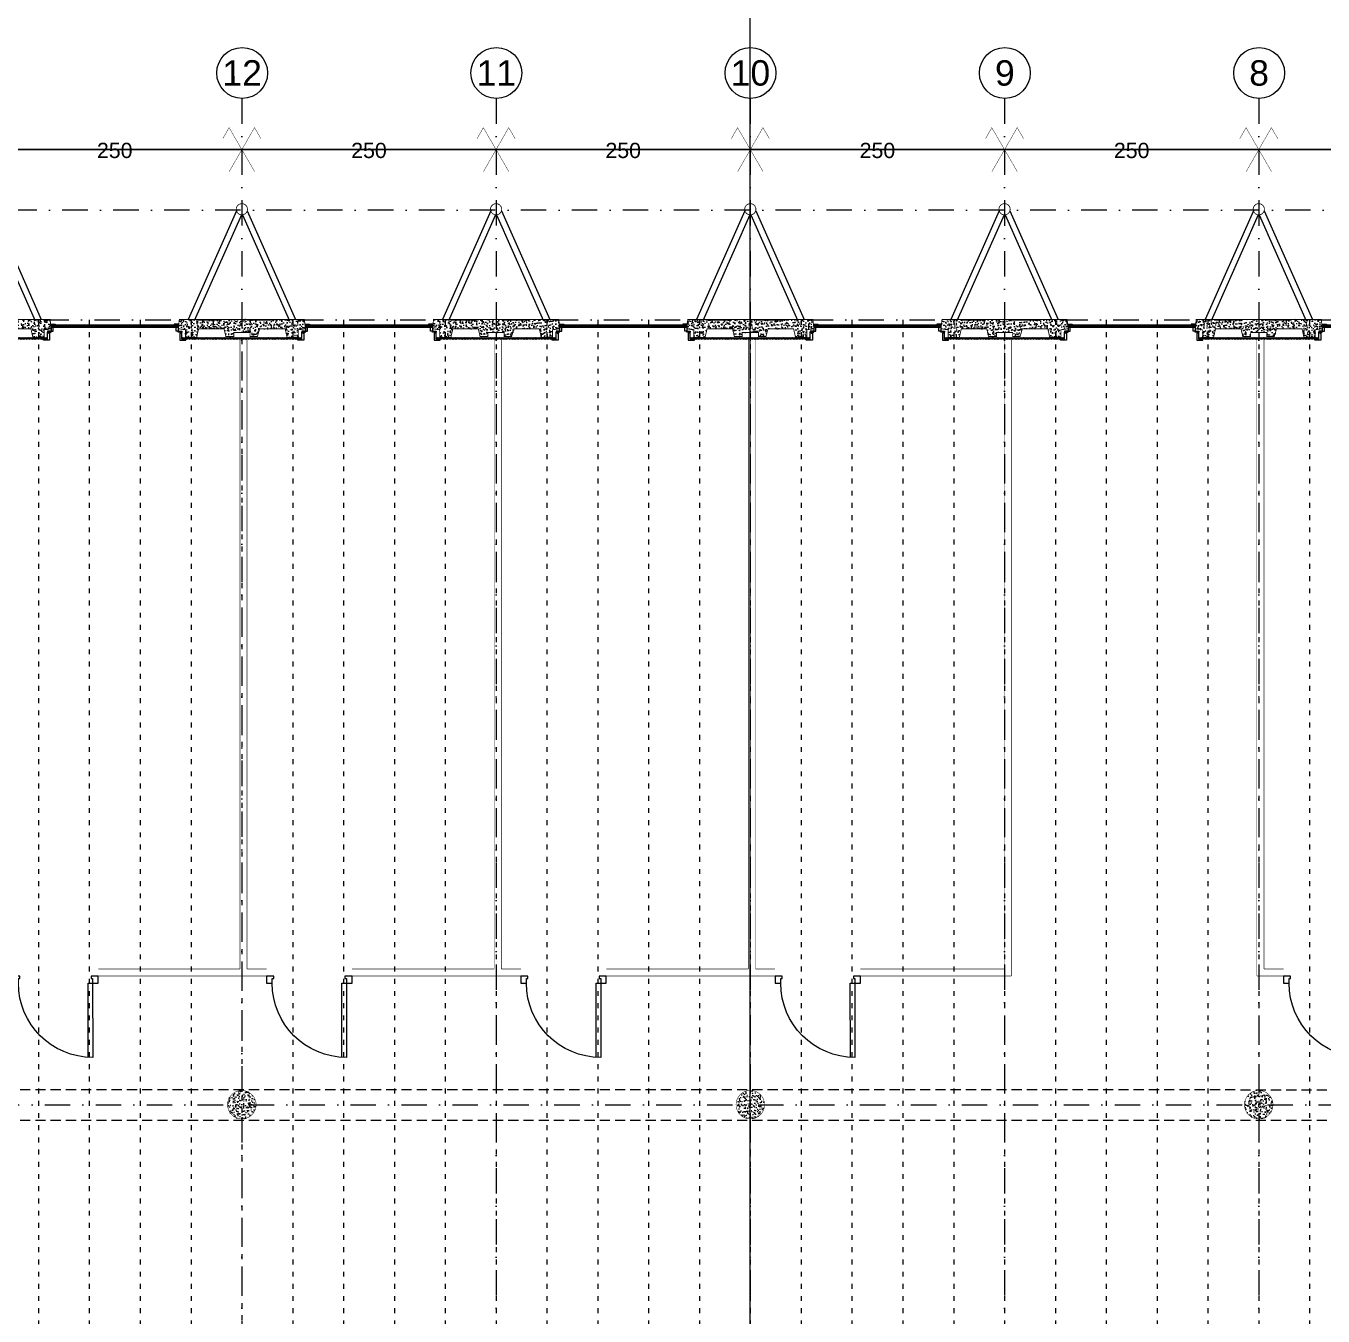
# Model space of a CAD drawing. Header units: millimetres. Extents: x 0 to 111176, y 95213 to 141729.
# Drawn here: x 52285 to 53561, y 115528 to 116797 of the extents above; entities that cross this region are included whole.
import ezdxf
from ezdxf.enums import TextEntityAlignment as Align

# ---------------------------------------------------------------- set-up
doc = ezdxf.new("R2010")
doc.units = ezdxf.units.MM
for name, pattern in [('ACAD_ISO03W100', [30, 12, -18]), ('CONTINU', [0]), ('HIDDEN2', [0.1875, 0.125, -0.0625]), ('TIRETPT2', [0.5, 0.25, -0.125, 0, -0.125])]:
    doc.linetypes.add(name, pattern=pattern)
doc.layers.get('Defpoints').update_dxf_attribs({"lineweight": 9})
doc.layers.add('CDP', color=7, linetype='Continuous', lineweight=9, true_color=0x364259)
doc.layers.add('STR_BOLLARD', color=7, linetype='Continuous', lineweight=9, true_color=0x1c1c1c)
doc.layers.add('Invisible', color=52, linetype='Continuous', lineweight=9, plot=False)
for name, color, linetype, lineweight in [('MEN_Ext', 115, 'Continuous', 9), ('MEN_Int', 153, 'Continuous', 9), ('STR_BOLLARD_Axes', 252, 'Continuous', 9), ('STR_BOLLARD_projeté', 251, 'Continuous', 9)]:
    doc.layers.add(name, color=color, linetype=linetype, lineweight=lineweight)
doc.styles.add('Arial-15', font='arial.ttf', dxfattribs={"height": 15})
doc.styles.add('Arial-20', font='arial.ttf', dxfattribs={"height": 20})
doc.dimstyles.new('Cote-15', dxfattribs={"dimtxt": 15, "dimasz": 15, "dimexe": 1.25, "dimexo": 0.625, "dimgap": 7.5, "dimtad": 1, "dimdec": 0, "dimrnd": 0.025, "dimtxsty": 'Arial-15', "dimblk": 'ARCHTICK', "dimcen": 2.5, "dimse1": 1, "dimse2": 1, "dimazin": 0, "dimtfac": 1, "dimtmove": 1, "dimatfit": 3, "dimfxl": 1, "dimarcsym": 0})

# ---------------------------------------------------------------- blocks, each defined once
blk = doc.blocks.new('Fenetres Ext')
for points in [[(14.09999999846332, 3.400000005214679), (14.09999999846332, 4.400000005214679), (18.09999999846332, 4.400000005214679), (18.09999999846332, 3.400000005214679)], [(14.09999999846332, 1.400000005214679), (139.0999999735504, 1.400000005214679), (139.0999999735504, 3.400000005214679), (14.09999999846332, 3.400000005214679), (14.09999999846332, 1.400000005214679)], [(14.09999999846332, -2.599999994785321), (16.09999999846332, -2.599999994785321), (16.09999999846332, 1.400000005214679), (14.09999999846332, 1.400000005214679)], [(139.0999999735504, 3.400000005214679), (139.0999999735504, 4.400000005214679), (135.0999999735504, 4.400000005214679), (135.0999999735504, 3.400000005214679)], [(139.0999999735504, -2.599999994785321), (137.0999999735504, -2.599999994785321), (137.0999999735504, 1.400000005214679), (139.0999999735504, 1.400000005214679)], [(6.599999998463318, -10.59999999478532), (10.59999999846332, -10.59999999478532), (10.59999999846332, -3.599999994785321), (11.59999999846332, -3.599999994785321), (11.59999999846332, -4.585936534454959), (12.59999999972251, -4.585936534454959), (12.59999999846332, -11.59999999478532), (6.599999998463318, -11.59999999478532)], [(10.59999999846332, -3.599999994785321), (14.09999999846332, -3.599999994785321), (14.09999999846332, -2.599999994785321), (10.59999999846332, -2.599999994785321), (10.59999999846332, -3.599999994785321)], [(142.5999999735504, -3.599999994785321), (139.0999999735504, -3.599999994785321), (139.0999999735504, -2.599999994785321), (142.5999999735504, -2.599999994785321), (142.5999999735504, -3.599999994785321)], [(146.5999999735504, -10.59999999478532), (142.5999999735504, -10.59999999478532), (142.5999999735504, -3.599999994785321), (141.5999999735504, -3.599999994785321), (141.5999999735504, -4.585936534454959), (140.5999999722912, -4.585936534454959), (140.5999999735504, -11.59999999478532), (146.5999999735504, -11.59999999478532)]]:
    blk.add_lwpolyline(points, close=True)
blk.add_lwpolyline([(14.09999999846332, 2.400000005214679), (139.0999999735504, 2.400000005214679)])
blk = doc.blocks.new('Porte')
blk.add_lwpolyline([(9.972684131353162, 79.94161479349714), (9.99670763418544, 7.003293212503195), (-0.003291194327175617, 6.999999541556463), (0, 0), (6.99901430029422, 1.746229827404022e-09), (6.998190135927871, 2.502305638219696), (5.498190306709148, 2.501811587368138), (5.472664345637895, 80.00180251570418, -0.4142135623537333), (78.49669962038752, 7.025854876847006), (78.498181771487, 2.525855404732283), (76.99818194215186, 2.525361353880726), (76.99999345361721, -1.979060471057892e-09), (83.99901364254765, -6.05359673500061e-09), (83.99669897276908, 7.027666397683788), (78.49669962038752, 7.025854876847006)], format="xyb")
blk = doc.blocks.new('poteau')
at = {"layer": 'STR_BOLLARD', "lineweight": 5}
h = blk.add_hatch(dxfattribs=at)
h.set_pattern_fill('AR-CONC', color=252, scale=0.04, angle=359.9999999999999, style=0)
h.set_pattern_definition([(49.99999999999999, (-34103.71972945715, -3518.988229174639), (7.287386759840159, -0.6375634215561317), [0.762, -8.382000000000001]), (355, (-34103.71972945715, -3518.988229174639), (-1.409736856998765, 7.642273809561408), [0.6096, -6.7056233668]), (100.4514446999999, (-34103.11244917716, -3519.04135931464), (5.877649883614139, 7.004710076487798), [0.6476003520000001, -7.123609784]), (46.18419999999993, (-34103.71972945715, -3516.956229174639), (10.8431616356852, -1.681693117309098), [1.143, -12.573]), (96.63555760999996, (-34102.81613345716, -3517.096369174639), (9.49616536206013, 9.89704498390885), [0.9714009256, -10.6854243264]), (351.18415117, (-34103.71972945715, -3516.956229174639), (9.496165362599092, 9.897044983421296), [0.9143986828, -10.0583892768]), (21, (-34102.70372945715, -3517.46422917464), (6.064575650765295, -4.090607927483512), [0.762, -8.382000000000001]), (326, (-34102.70372945715, -3517.46422917464), (2.472081133905891, 7.367518644892768), [0.6096, -6.7056]), (71.45144499999996, (-34102.19834815315, -3517.805113170639), (8.53665677114865, 3.2769107554362), [0.6476003520000001, -7.123597503999999]), (37.49999999999994, (-34103.71972945715, -3518.988229174639), (0.1235441300236765, 3.382201554926124), [0, -6.62432, 0, -6.807200000000001, 0, -6.731000000000001]), (7.499999999999974, (-34103.71972945715, -3518.988229174639), (2.672786500412234, 4.007222992724778), [0, -3.88112, 0, -6.47192, 0, -2.5654]), (327.4999999999999, (-34105.98540945715, -3518.988229174639), (5.423623806674856, -0.2291497597069439), [0, -2.54, 0, -7.9248, 0, -10.5156]), (317.4999999999999, (-34107.00140945715, -3518.988229174639), (5.925167255440723, 1.017059641333315), [0, -3.302, 0, -5.26288, 0, -7.4676])])
edge = h.paths.add_edge_path()
edge.add_arc((2.613544936025392e-10, 6.674660824046441e-11), 13.99999999999927, 284.7547730335563, 644.0803509681097)
edge.add_arc((2.613806948659203e-10, 6.66435795437792e-11), 13.99999999999917, 284.0803509681096, 284.7547730335563)
at = {"layer": 'STR_BOLLARD', "lineweight": 5, "const_width": 0.5}
blk.add_lwpolyline([(3.565555101478822, -13.53834616259883, 339.820519298623), (3.405953449982917, -13.57937705112045, 0.002942729891838111)], format="xyb", close=True, dxfattribs=at)
blk = doc.blocks.new('panneau+contreventement')
at = {"lineweight": 5}
h = blk.add_hatch(dxfattribs=at)
h.set_pattern_fill('AR-CONC', color=252, scale=0.04, angle=360, style=0)
h.set_pattern_definition([(49.99999999999994, (6.955815479159355e-08, 17.59999999470892), (7.287386759840159, -0.6375634215561317), [0.7619999999999998, -8.381999999999998]), (354.9999999999999, (6.955815479159355e-08, 17.59999999470892), (-1.409736856998765, 7.642273809561408), [0.6096, -6.7056233668]), (100.4514446999998, (0.6072803495580956, 17.54686985470835), (5.877649883614139, 7.004710076487798), [0.6476003520000001, -7.123609784]), (46.18419999999995, (6.955815479159355e-08, 19.63199999470817), (10.8431616356852, -1.681693117309098), [1.143, -12.573]), (96.63555760999995, (0.9035960695582617, 19.49185999470865), (9.49616536206013, 9.89704498390885), [0.9714009256, -10.6854243264]), (351.18415117, (6.955815479159355e-08, 19.63199999470817), (9.496165362599092, 9.897044983421296), [0.9143986827999999, -10.0583892768]), (20.99999999999999, (1.016000069557776, 19.12399999471018), (6.064575650765295, -4.090607927483512), [0.7619999999999999, -8.382]), (326, (1.016000069557776, 19.12399999471018), (2.472081133905891, 7.367518644892768), [0.6096, -6.7056]), (71.45144499999996, (1.521381373558143, 18.78311599870722), (8.53665677114865, 3.2769107554362), [0.647600352, -7.123597503999998]), (37.49999999999993, (6.955815479159355e-08, 17.59999999470892), (0.1235441300236765, 3.382201554926124), [0, -6.624319999999999, 0, -6.8072, 0, -6.731]), (7.499999999999964, (6.955815479159355e-08, 17.59999999470892), (2.672786500412234, 4.007222992724778), [0, -3.88112, 0, -6.47192, 0, -2.5654]), (327.4999999999998, (-2.265679930442275, 17.59999999470892), (5.423623806674856, -0.2291497597069439), [0, -2.54, 0, -7.9248, 0, -10.5156]), (317.4999999999999, (-3.281679930441896, 17.59999999470892), (5.925167255440723, 1.017059641333315), [0, -3.302, 0, -5.26288, 0, -7.4676])])
h.paths.add_polyline_path([(8.000000000007276, 16.62599197128293), (8.000000000007276, 12.62599197128293), (-8, 12.62599197128293), (-8, 16.62599197128293), (-15.27348650529757, 16.62599197128293), (-17.5, 9), (-42.54545454565005, 9), (-44.5, 17.59999999831052), (-55.5, 17.59999999831052), (-55.5, 10), (-62.5, 9), (-61.5, 0), (61.5, 0), (62.5, 9), (55.5, 10), (55.5, 17.59999999831052), (44.5, 17.59999999831052), (42.5, 9), (17.50000000000728, 9), (15.72651349470971, 16.62599197128293)])
at = {"layer": 'CDP'}
h = blk.add_hatch(dxfattribs=at)
h.set_pattern_fill('ANSI31', color=256, scale=5)
h.set_pattern_definition([(45, (0, 0), (-0.4419417382415922, 0.4419417382415922), [])])
h.paths.add_polyline_path([(-59, 17.59999999831052), (-59, 19.3999999983098), (58.99999999767169, 19.3999999983098), (58.99999999767169, 17.59999999831052)])
at = {"linetype": 'Continuous', "lineweight": 5, "const_width": 0.8799999952316284}
blk.add_lwpolyline([(8.000000000007276, 16.62599197128293), (8.000000000007276, 12.62599197128293), (-8, 12.62599197128293), (-8, 16.62599197128293), (-15.27348650529757, 16.62599197128293), (-17.5, 9), (-42.54545454565005, 9), (-44.5, 17.59999999831052), (-55.5, 17.59999999831052), (-55.5, 10), (-62.5, 9), (-61.5, 0), (61.5, 0), (62.5, 9), (55.5, 10), (55.5, 17.59999999831052), (44.5, 17.59999999831052), (42.5, 9), (17.50000000000728, 9), (15.72651349470971, 16.62599197128293)], close=True, dxfattribs=at)
for points in [[(-5.29915068641867, -107.0272467950708), (-52.79727948180198, 0.03446815508141299)], [(-0.5113040249361802, -103.0238181007117), (-46.75775930929467, 1.216600178464432)], [(0.5113040249361802, -103.0238181007117), (46.75775930929467, 1.216600178464432)], [(5.29915068641867, -107.0272467950708), (52.79727948180198, 0.03446815508141299)], [(52.79745963354026, 0), (46.20254036645974, 0)]]:
    blk.add_lwpolyline(points)
at = {"const_width": 0.8}
blk.add_lwpolyline([(4.886542232529791, -105.9757763550551, 128.1178204295244), (4.962955946750299, -106.1295426030811, 0.007805315424875689)], format="xyb", close=True, dxfattribs=at)
at = {"layer": 'CDP', "const_width": 0.2}
blk.add_lwpolyline([(-59, 17.59999999831052), (-59, 19.3999999983098), (58.99999999767169, 19.3999999983098), (58.99999999767169, 17.59999999831052), (-59, 17.59999999831052)], close=True, dxfattribs=at)
blk = doc.blocks.new('Axe-construction')
at = {"const_width": 0.4}
for points in [[(-18.71420953128381, 10.80465391055782), (-12.47613968752262, 21.60930782111564), (12.47613968752262, -21.60930782111564)], [(18.71420953128381, 10.80465391055782), (12.47613968752262, 21.60930782111564), (-12.47613968752262, -21.60930782111564)]]:
    blk.add_lwpolyline(points, dxfattribs=at)
blk = doc.blocks.new('n°-axe')
at = {"layer": 'STR_BOLLARD_Axes', "linetype": 'CONTINU', "ltscale": 60}
blk.add_circle((0, -25), 25, dxfattribs=at)
at = {"layer": 'STR_BOLLARD_Axes', "style": 'Arial-20'}
blk.add_attdef('AXE', text='', height=25, dxfattribs=at).set_placement((0, -25), align=Align.MIDDLE_CENTER)
blk = doc.blocks.new('*D448')
at = {"layer": 'Defpoints', "color": 0, "transparency": 16777216}
for p in [(52247.69499221736, 116675.1973208968), (52247.69499220261, 116675.1960588923), (52497.69499215725, 116675.1943994232)]:
    blk.add_point(p, dxfattribs=at)
at = {"layer": 'STR_BOLLARD_Axes', "color": 0, "lineweight": -2, "transparency": 16777216}
blk.add_line((52497.6949921425, 116675.1931374187), (52247.69499220261, 116675.1960588923), dxfattribs=at)
at = {"layer": 'STR_BOLLARD_Axes', "color": 0, "lineweight": 5, "transparency": 16777216, "insert": (52372.69508167012, 116674.2890543695), "char_height": 15, "attachment_point": 5, "rotation": 359.99933044756455, "style": 'Arial-15'}
blk.add_mtext('250', dxfattribs=at)
blk = doc.blocks.new('_None')
blk = doc.blocks.new('*D449')
at = {"layer": 'Defpoints', "color": 0, "transparency": 16777216}
for p in [(52497.69499211153, 116675.1921775185), (52497.69499209678, 116675.190915514), (52747.69499205144, 116675.1892560449)]:
    blk.add_point(p, dxfattribs=at)
at = {"layer": 'STR_BOLLARD_Axes', "color": 0, "lineweight": -2, "transparency": 16777216}
blk.add_line((52747.69499203669, 116675.1879940404), (52497.69499209678, 116675.190915514), dxfattribs=at)
at = {"layer": 'STR_BOLLARD_Axes', "color": 0, "lineweight": 5, "transparency": 16777216, "insert": (52622.69508156431, 116674.2839109912), "char_height": 15, "attachment_point": 5, "rotation": 359.99933044756455, "style": 'Arial-15'}
blk.add_mtext('250', dxfattribs=at)
blk = doc.blocks.new('*D450')
at = {"layer": 'Defpoints', "color": 0, "transparency": 16777216}
for p in [(52747.69499200572, 116675.1870341403), (52747.69499199097, 116675.1857721357), (52997.69499194561, 116675.1841126666)]:
    blk.add_point(p, dxfattribs=at)
at = {"layer": 'STR_BOLLARD_Axes', "color": 0, "lineweight": -2, "transparency": 16777216}
blk.add_line((52997.69499193086, 116675.1828506621), (52747.69499199097, 116675.1857721357), dxfattribs=at)
at = {"layer": 'STR_BOLLARD_Axes', "color": 0, "lineweight": 5, "transparency": 16777216, "insert": (52872.69508145847, 116674.2787676129), "char_height": 15, "attachment_point": 5, "rotation": 359.99933044756455, "style": 'Arial-15'}
blk.add_mtext('250', dxfattribs=at)
blk = doc.blocks.new('*D451')
at = {"layer": 'Defpoints', "color": 0, "transparency": 16777216}
for p in [(52997.69499191112, 116675.1818907427), (52997.69499189637, 116675.1806287381), (53247.69499185101, 116675.1789692691)]:
    blk.add_point(p, dxfattribs=at)
at = {"layer": 'STR_BOLLARD_Axes', "color": 0, "lineweight": -2, "transparency": 16777216}
blk.add_line((53247.69499183627, 116675.1777072645), (52997.69499189637, 116675.1806287381), dxfattribs=at)
at = {"layer": 'STR_BOLLARD_Axes', "color": 0, "lineweight": 5, "transparency": 16777216, "insert": (53122.69508136385, 116674.2736242154), "char_height": 15, "attachment_point": 5, "rotation": 359.99933044756455, "style": 'Arial-15'}
blk.add_mtext('250', dxfattribs=at)
blk = doc.blocks.new('*D452')
at = {"layer": 'Defpoints', "color": 0, "transparency": 16777216}
for p in [(53247.69499180531, 116675.1767473644), (53247.69499179056, 116675.1754853599), (53497.69499174521, 116675.1738258908)]:
    blk.add_point(p, dxfattribs=at)
at = {"layer": 'STR_BOLLARD_Axes', "color": 0, "lineweight": -2, "transparency": 16777216}
blk.add_line((53497.69499173046, 116675.1725638863), (53247.69499179056, 116675.1754853599), dxfattribs=at)
at = {"layer": 'STR_BOLLARD_Axes', "color": 0, "lineweight": 5, "transparency": 16777216, "insert": (53372.69508125804, 116674.2684808371), "char_height": 15, "attachment_point": 5, "rotation": 359.99933044756455, "style": 'Arial-15'}
blk.add_mtext('250', dxfattribs=at)
blk = doc.blocks.new('*D453')
at = {"layer": 'Defpoints', "color": 0, "transparency": 16777216}
for p in [(53497.69499169949, 116675.1716039861), (53497.69499168474, 116675.1703419817), (53747.69499163938, 116675.1686825125)]:
    blk.add_point(p, dxfattribs=at)
at = {"layer": 'STR_BOLLARD_Axes', "color": 0, "lineweight": -2, "transparency": 16777216}
blk.add_line((53747.69499162463, 116675.167420508), (53497.69499168474, 116675.1703419817), dxfattribs=at)
at = {"layer": 'STR_BOLLARD_Axes', "color": 0, "lineweight": 5, "transparency": 16777216, "insert": (53622.69508115223, 116674.2633374588), "char_height": 15, "attachment_point": 5, "rotation": 359.99933044756455, "style": 'Arial-15'}
blk.add_mtext('250', dxfattribs=at)

msp = doc.modelspace()

# ---------------------------------------------------------------- linework, layer by layer
at = {"layer": 'CDP', "const_width": 0.5}
for points in [[(52495.81189049701, 115869.4227531394), (52495.8118903643, 116489.2824109983)], [(52502.81189049701, 115869.4227531408), (52502.8118903643, 116489.2824109997)], [(52745.81189046162, 115869.4227531399), (52745.81189032891, 116489.2824109988)], [(52752.81189046162, 115869.4227531414), (52752.81189032891, 116489.2824110003)], [(52995.81189032192, 115869.4227531416), (52995.81189018921, 116489.2824110005)], [(53002.81189032215, 115869.422753143), (53002.81189018921, 116489.282411002)], [(53247.31189028141, 115869.4227531346), (53247.31189029375, 116489.2824110137)], [(53254.31189028141, 115862.4227531324), (53254.31189029375, 116489.2824110136)], [(53254.31189028886, 115870.9227531543), (53254.31189029375, 116489.2824110136)], [(53495.81189027489, 116227.4227531069), (53495.81189026465, 116227.4227531069), (53495.81189026511, 116489.2824110101)], [(53495.81189027629, 116489.2824110143), (53495.81189027303, 115862.4227531256)], [(53502.81189027629, 116489.2824110142), (53502.81189027489, 116234.4227531066)], [(53502.81189027489, 116235.7040640373), (53502.81189027303, 115869.4227531249)], [(52356.47076633912, 115869.4227531331), (52495.81189049701, 115869.4227531337)], [(52502.81189049701, 115869.4227531338), (52522.04564689346, 115869.4227531338)], [(52606.04564687204, 115869.4227531332), (52745.81189046162, 115869.4227531324)], [(52752.81189046162, 115869.4227531324), (52772.04564686133, 115869.4227531324)], [(52856.04564684015, 115869.4227531338), (52995.81189032192, 115869.4227531332)], [(53002.81189032215, 115869.4227531331), (53022.04564683153, 115869.4227531331)], [(53106.04564681011, 115869.4227531347), (53247.31189028141, 115869.4227531346)], [(53502.81189027303, 115869.4227531248), (53522.04564679754, 115869.4227531227)], [(52356.47076634052, 115862.4227531331), (52522.04564689998, 115862.4227531339)], [(52606.04564687344, 115862.4227531332), (52772.04564686855, 115862.4227531324)], [(52856.04564683619, 115862.4227531339), (53022.04564683852, 115862.4227531331)], [(53106.04564681197, 115862.4227531347), (53254.31189028327, 115862.4227531346)], [(53495.81189027303, 115862.4227531256), (53522.0456468306, 115862.4227531227)]]:
    msp.add_lwpolyline(points, dxfattribs=at)
at = {"layer": 'Invisible'}
msp.add_lwpolyline([(52997.70920685258, 95213.16528705508), (52997.70920685258, 141729.3704232902)], dxfattribs=at)
at = {"layer": 'STR_BOLLARD', "linetype": 'HIDDEN2', "ltscale": 80}
for points in [[(55154.642239737, 115750.3023739355), (50746.59909623468, 115750.472257705)], [(55154.64223974061, 115720.3023739132), (50746.59909622269, 115720.4722576827)]]:
    msp.add_lwpolyline(points, dxfattribs=at)
at = {"layer": 'STR_BOLLARD_Axes', "linetype": 'TIRETPT2', "ltscale": 100}
for points in [[(52497.69602927045, 116725.6045165996), (52497.64624400485, 114305.7326441872)], [(52747.69602916463, 116725.5993732213), (52747.64624389903, 114305.7275008089)], [(52997.59931954995, 116725.5993732213), (52997.54953428435, 114305.7275008089)], [(53247.69602896422, 116725.5890864454), (53247.64624369862, 114305.717214033)], [(53497.6960288584, 116725.5839430672), (53497.6462435928, 114305.7120706548)], [(55352.13560637982, 116615.6881440873), (49857.24344091351, 116615.6857451394)], [(49897.73355440309, 116507.9214774474), (55353.03378627894, 116507.9214774474)], [(49899.13701007343, 115735.922753153), (55354.43724194928, 115735.922753153)]]:
    msp.add_lwpolyline(points, dxfattribs=at)
at = {"layer": 'STR_BOLLARD_projeté', "color": 252, "linetype": 'ACAD_ISO03W100', "lineweight": 5, "ltscale": 0.4}
for points in [[(52297.68786286456, 116507.6881440873), (52297.68786286456, 114463.6859189408)], [(52347.68786286456, 116507.6881440873), (52347.68786286456, 114463.6858971119)], [(52397.68786286456, 116507.6881440873), (52397.68786286456, 114463.685875283)], [(52447.68786286456, 116507.6881440873), (52447.68786286456, 114463.6858534541)], [(52547.68786313613, 116507.6881440873), (52547.68786313613, 114463.6858097963)], [(52597.68786313613, 116507.6881440873), (52597.68786313613, 114463.6857879674)], [(52647.68786313613, 116507.6881440873), (52647.68786313613, 114463.6857661385)], [(52697.68786313613, 116507.6881440873), (52697.68786313613, 114463.6857443097)], [(52747.68786313613, 116507.6881440873), (52747.68786313613, 114463.6857224808)], [(52797.68786313613, 116507.6881440873), (52797.68786313613, 114463.6857006519)], [(52847.68786313613, 116507.6881440873), (52847.68786313613, 114463.685678823)], [(52897.68786313613, 116507.6881440873), (52897.68786313613, 114463.6856569941)], [(52947.68786313613, 116507.6881440873), (52947.68786313613, 114463.6856351652)], [(52997.68786313613, 116507.6881440873), (52997.68786313613, 114463.6856133363)], [(53047.68786313613, 116507.6881440873), (53047.68786313613, 114463.6855915074)], [(53097.68786313613, 116507.6881440873), (53097.68786313613, 114463.6855696785)], [(53147.68786313613, 116507.6881440873), (53147.68786313613, 114481.7527485777)], [(53197.68786313613, 116507.6881440873), (53197.68786313613, 114463.6855260208)], [(53247.68786313613, 116507.6881440873), (53247.68786313613, 114463.6855041919)], [(53297.68786313613, 116507.6881440873), (53297.68786313613, 114463.685482363)], [(53347.68786313613, 116507.6881440873), (53347.68786313613, 114463.6854605341)], [(53397.68786313613, 116507.6881440873), (53397.68786313613, 114463.6854387052)], [(53447.68786313613, 116507.6881440873), (53447.68786313613, 114463.6854168763)], [(53497.68786313613, 116507.6881440873), (53497.68786313613, 114463.6853950474)], [(53547.68786313613, 116507.6881440873), (53547.68786313613, 114463.6853732185)], [(52497.68786286456, 116488.7807508734), (52497.68786286456, 114481.7917568296)]]:
    msp.add_lwpolyline(points, dxfattribs=at)

# ---------------------------------------------------------------- block references
at = {"layer": 'MEN_Ext'}
for p in [(52296.09572710907, 116499.2337698872), (52546.09572709067, 116499.233768346), (52796.09572706366, 116499.2337683467), (53046.09572703666, 116499.2337683474), (53296.09572701314, 116499.2337683526), (53546.0957269859, 116499.2337683533)]:
    msp.add_blockref('Fenetres Ext', p, dxfattribs=at)
at = {"layer": 'MEN_Int', "rotation": 180}
for p in [(52356.47076636986, 115862.4227534055), (52606.04564690324, 115862.4227534056), (52856.04564687111, 115862.4227534043), (53106.04564684131, 115862.422753405), (53606.04564680732, 115862.4227533946)]:
    msp.add_blockref('Porte', p, dxfattribs=at)
at = {"layer": 'STR_BOLLARD', "rotation": 180}
for p in [(52247.69572711614, 116508.0337690946), (52497.69572708815, 116508.0337690905), (52747.69572706323, 116508.0337690893), (52997.69572703826, 116508.0337690906), (53247.69572702022, 116508.0337690945), (53497.69572699222, 116508.0337690904)]:
    msp.add_blockref('panneau+contreventement', p, dxfattribs=at)
at = {"layer": 'STR_BOLLARD'}
for p in [(52497.68786286456, 115735.922753153), (52997.68786313613, 115735.9227531353), (53497.68786313613, 115735.922753153)]:
    msp.add_blockref('poteau', p, dxfattribs=at)
at = {"layer": 'STR_BOLLARD_Axes'}
for p, rotation, values in [((52497.95824215536, 116775.6041317783), 0.119482354438715, {'AXE': '12'}), ((52747.95824204956, 116775.5989884001), 0.119482354438715, {'AXE': '11'}), ((52997.76482292602, 116775.6041317783), 0.119482354438715, {'AXE': '10'}), ((53247.9582420607, 116775.5989844401), 0.1194823544380789, {'AXE': '9'}), ((53497.95824174333, 116775.5835582459), 0.119482354438715, {'AXE': '8'})]:
    msp.add_blockref('n°-axe', p, dxfattribs=dict(at, rotation=rotation)).add_auto_attribs(values)
at = {"layer": 'STR_BOLLARD_Axes', "linetype": 'CONTINU', "ltscale": 60, "rotation": 0.119375876629698}
for p in [(52497.69499210801, 116675.1909154947), (52747.69499200219, 116675.1857721165), (52997.69499189637, 116675.1806287382), (53247.69499179055, 116675.1754853599), (53497.69499168474, 116675.1703419817)]:
    msp.add_blockref('Axe-construction', p, dxfattribs=at)

# ---------------------------------------------------------------- dimensions: what is measured, and where the dimension line sits
at = {"layer": 'STR_BOLLARD_Axes', "lineweight": 5}
for base, p1, p2, angle, picture, middle in [((52247.69499220261, 116675.1960588923), (52497.69499215724, 116675.1943994232), (52247.69499221735, 116675.1973208968), 179.99933044757123, '*D448', (52372.69499217259, 116666.6304595541)), ((52497.69499209678, 116675.190915514), (52747.69499205143, 116675.1892560449), (52497.69499211153, 116675.1921775185), 179.99933044757123, '*D449', (52622.69499206678, 116666.6253161759)), ((52747.69499199097, 116675.1857721357), (52997.69499194561, 116675.1841126666), (52747.69499200572, 116675.1870341403), 179.9993304475479, '*D450', (52872.69499196094, 116666.6201727976)), ((52997.69499189637, 116675.1806287381), (53247.69499185101, 116675.1789692691), (52997.69499191112, 116675.1818907427), 179.99933044757123, '*D451', (53122.69499186632, 116666.6150294001)), ((53247.69499179056, 116675.1754853599), (53497.6949917452, 116675.1738258908), (53247.6949918053, 116675.1767473644), 179.99933044757123, '*D452', (53372.69499176051, 116666.6098860218)), ((53497.69499168474, 116675.1703419817), (53747.69499163938, 116675.1686825125), (53497.69499169949, 116675.1716039861), 179.99933044757123, '*D453', (53622.69499165469, 116666.6047426435))]:
    dim = msp.add_linear_dim(base=base, p1=p1, p2=p2, angle=angle, dimstyle='Cote-15', override={"dimgap": 0, "dimblk1": 'None', "dimblk2": 'None', "dimsah": 1}, dxfattribs=at)
    dim.commit()
    dim.dimension.update_dxf_attribs({"geometry": picture, "text_midpoint": middle, "dimtype": 161})

doc.saveas('drawing.dxf')
